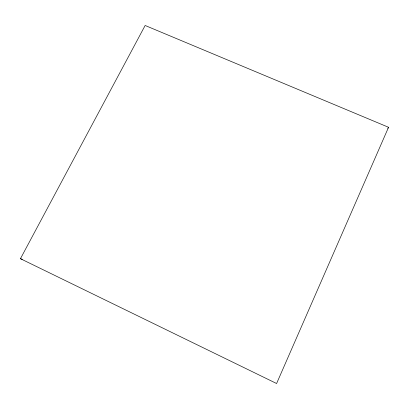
<?xml version="1.0" encoding="UTF-8"?>
<svg xmlns="http://www.w3.org/2000/svg" width="409" height="409" viewBox="0 0 409 409"><rect width="100%" height="100%" fill="white"/><g stroke="black" fill="none" stroke-linecap="round" stroke-linejoin="round"><path stroke-width="0.61" d="M388.55 127.286L276.596 383.514L20.45 258.692L145.144 25.486L388.55 127.286L387.793 128.308M20.45 258.692L22.255 259.332"/></g></svg>
